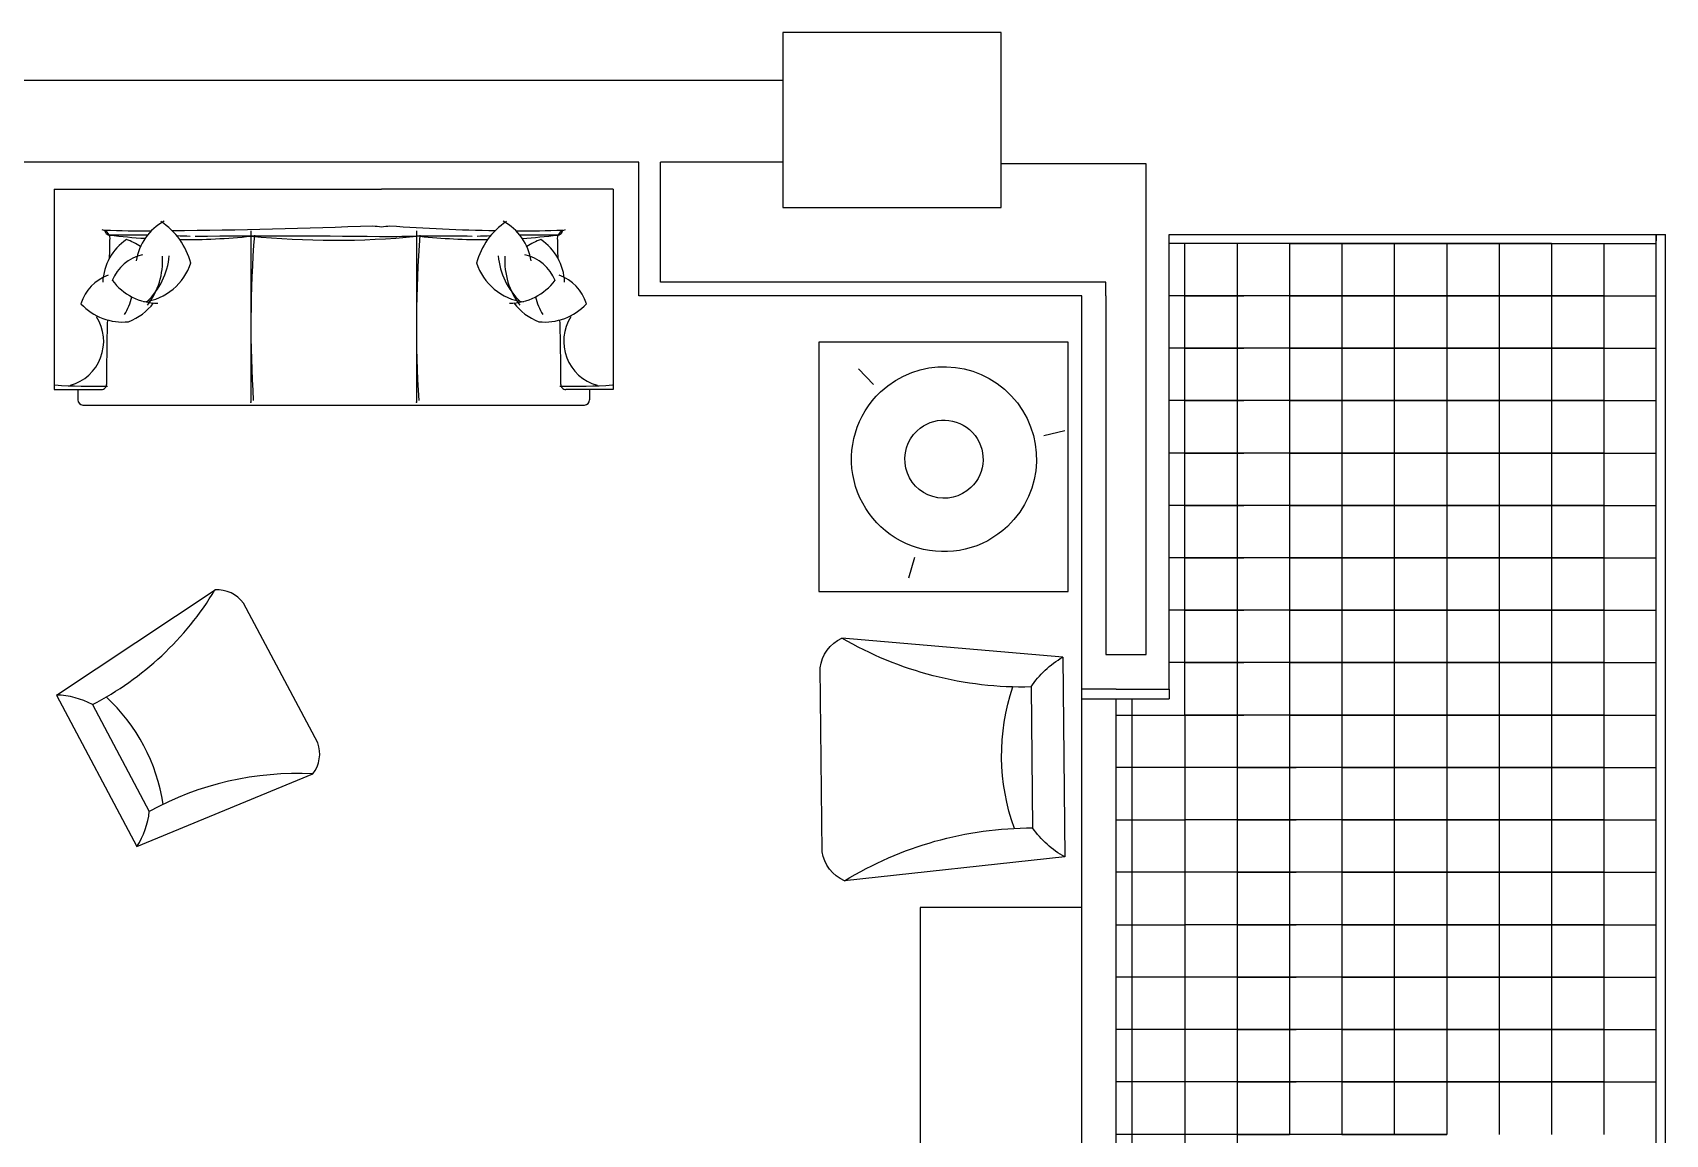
# Model space of a CAD drawing. Header units: millimetres. Extents: x 2377 to 4712, y -254 to 3188.
# Drawn here: x 4056.2 to 4129.5, y 1122.5 to 1172 of the extents above; entities that cross this region are included whole.
import ezdxf

# ---------------------------------------------------------------- set-up
doc = ezdxf.new("R2010")
doc.units = ezdxf.units.MM
doc.set_wipeout_variables(frame=1)
doc.layers.add('Mobiliario', color=254, linetype='Continuous')

# ---------------------------------------------------------------- blocks, each defined once
blk = doc.blocks.new('sl06-3')
blk.add_wipeout([(-1.0966, 0), (-1.0966, -0.7853), (-1.0036, -0.7853), (-1.0036, -0.8265), (-0.9978, -0.8406), (-0.9837, -0.8464), (0.9837, -0.8464), (0.9978, -0.8406), (1.0036, -0.8265), (1.0036, -0.7853), (1.0966, -0.7853), (1.0966, 0)])
for p, q in [((-1.0966, 0), (0.1875, 0)), ((-1.0966, 0), (-1.0966, -0.7853)), ((1.0966, 0), (0.1875, 0)), ((1.0966, 0), (1.0966, -0.7853)), ((-0.3246, -0.1625), (-0.3246, -0.8353)), ((0.3246, -0.1625), (0.3246, -0.8353)), ((-1.0966, -0.7853), (-0.9106, -0.7853)), ((-1.0036, -0.7853), (-1.0036, -0.8265)), ((1.0966, -0.7853), (0.9106, -0.7853)), ((1.0036, -0.7853), (1.0036, -0.8265)), ((-0.9837, -0.8464), (0.9837, -0.8464))]:
    blk.add_line(p, q)
for centre, radius, start, end in [((-0.5614, -0.3148), 0.2162, 118.63652, 171.075), ((-0.8324, -0.361), 0.281, 14.66158, 56.53159), ((0.8324, -0.361), 0.281, 123.46841, 165.33842), ((0.5614, -0.3148), 0.2162, 8.925, 61.36348), ((-0.9115, -0.1941), 0.0345, 350.31757, 84.06189), ((-0.7342, 3.5215), 3.685, 267.45507, 270.28665), ((-0.8779, -0.1598), 0.0199, 180, 270.27282), ((-0.835, -7.4686), 7.2889, 89.18036, 90.33624), ((-0.5824, 2.2686), 2.4661, 263.11888, 266.34131), ((-0.9098, 27.8135), 27.9769, 270.56496, 272.17946), ((-0.835, -7.4686), 7.2889, 87.86106, 88.27024), ((-0.5824, 2.2686), 2.4661, 269.49859, 276.00017), ((-0.2528, -43.6276), 43.4436, 89.36636, 90.38259), ((4.318, -0.5352), 4.6427, 175.6133, 183.63037), ((0.0029, 3.161), 3.361, 264.40858, 275.49189), ((0.3306, 1.1932), 1.3481, 262.48022, 263.90653), ((0.0444, 1.1932), 1.3481, 276.09347, 277.51978), ((0.7788, 7.5377), 7.7012, 265.84509, 268.92239), ((0.4227, -7.1779), 6.994, 89.01484, 91.59854), ((4.9672, -0.5352), 4.6427, 175.6133, 183.63037), ((0.5874, 2.1912), 2.3887, 264.00089, 270.3979), ((0.835, -7.4686), 7.2889, 91.72976, 92.13894), ((0.7342, 3.5215), 3.685, 269.71335, 272.54493), ((0.835, -7.4686), 7.2889, 89.66376, 90.81964), ((0.5874, 2.1912), 2.3887, 273.6594, 276.98462), ((0.9115, -0.1941), 0.0345, 95.93811, 189.68243), ((0.8779, -0.1598), 0.0199, 269.72718, 0), ((-0.6902, -0.3749), 0.2162, 124.63652, 177.075), ((-3.4155, -0.1761), 2.5381, 357.88778, 359.46066), ((-0.9087, -0.4612), 0.281, 57.5154, 70.12624), ((0.9087, -0.4612), 0.281, 109.87376, 122.4846), ((0.6902, -0.3749), 0.2162, 2.925, 55.36348), ((3.4155, -0.1761), 2.5381, 180.53934, 182.11222), ((-0.7126, -0.4211), 0.1685, 102.91983, 157.80666), ((-0.7745, -0.2185), 0.2255, 277.57851, 341.99768), ((-0.9251, -0.2363), 0.281, 313.11053, 354.98055), ((-0.9524, -0.2823), 0.281, 322.07923, 3.94925), ((0.7745, -0.2185), 0.2255, 198.00232, 262.42149), ((0.9251, -0.2363), 0.281, 185.01945, 226.88947), ((0.9524, -0.2823), 0.281, 176.05075, 217.92077), ((0.7126, -0.4211), 0.1685, 22.19334, 77.08017), ((-0.8295, -0.4964), 0.1685, 108.91983, 163.80666), ((-0.6906, -0.225), 0.2216, 216.58499, 270.12951), ((0.6906, -0.225), 0.2216, 269.87049, 323.41501), ((0.8295, -0.4964), 0.1685, 16.19334, 71.08017), ((-1.0627, -0.3498), 0.281, 329.67387, 345.03198), ((-0.8859, -0.3091), 0.2255, 291.17316, 322.62771), ((0.8859, -0.3091), 0.2255, 217.37229, 248.82684), ((1.0627, -0.3498), 0.281, 194.96802, 210.32613), ((-1.0813, -0.5963), 0.1791, 285.63795, 32.29929), ((-0.8281, -0.2991), 0.2216, 222.58499, 276.12951), ((0.8281, -0.2991), 0.2216, 263.87049, 317.41501), ((1.0813, -0.5963), 0.1791, 147.70071, 254.36205), ((6.3981, -0.7225), 7.2889, 178.34931, 180.33624), ((-6.3981, -0.7225), 7.2889, 359.66376, 1.65069), ((-0.9275, 1.8763), 2.6492, 266.40891, 270.85836), ((-0.9106, -0.7653), 0.0199, 270, 0.27282), ((0.9275, 1.8763), 2.6492, 269.14164, 273.59109), ((0.9106, -0.7653), 0.0199, 179.72718, 270), ((-0.9837, -0.8265), 0.0199, 180, 270), ((0.9837, -0.8265), 0.0199, 270, 0)]:
    blk.add_arc(centre, radius, start, end)
for p in [(-0.3246, -0.8353), (0.3246, -0.8353)]:
    blk.add_point(p)
blk = doc.blocks.new('sl06-1')
blk.add_wipeout([(0, -0.3127), (0, 0.3127), (0.6906, 0.3798), (0.7219, 0.361), (0.7398, 0.3422), (0.7501, 0.32), (0.7597, 0.2878), (0.7597, -0.2878), (0.7514, -0.3185), (0.7356, -0.3456), (0.7116, -0.3674), (0.6906, -0.3798)])
at = {"linetype": 'ByBlock'}
for p, q in [((0, 0.3127), (0.6906, 0.3798)), ((0, 0.3127), (0, -0.3127)), ((0.7597, -0.2878), (0.7597, 0.2878)), ((0.1001, 0.2206), (0.1001, -0.2206)), ((0, -0.3127), (0.6906, -0.3798))]:
    blk.add_line(p, q, dxfattribs=at)
for centre, radius, start, end in [((0.1135, 1.3453), 1.1248, 269.3185, 300.8671), ((0.6429, 0.2722), 0.1178, 7.6143, 66.1255), ((-0.1461, 0.0532), 0.2978, 34.1973, 60.6083), ((-0.4779, 0), 0.6726, 340.7839, 19.2161), ((-0.1461, -0.0532), 0.2978, 299.3917, 325.8027), ((0.1135, -1.3453), 1.1248, 59.1329, 90.6815), ((0.6429, -0.2722), 0.1178, 293.8745, 352.3857)]:
    blk.add_arc(centre, radius, start, end, dxfattribs=at)
blk = doc.blocks.new('sl06-0')
at = {"layer": 'Mobiliario'}
for p, q in [((-0.3003, 0.2806, -1.5792), (-0.3003, -0.3175, -1.5792)), ((0.2978, 0.2806, -1.5792), (-0.3003, 0.2806, -1.5792)), ((0.2978, -0.3175, -1.5792), (0.2978, 0.2806, -1.5792)), ((-0.3003, -0.3175, -1.5792), (0.2978, -0.3175, -1.5792))]:
    blk.add_line(p, q, dxfattribs=at)
at = {"layer": 'Mobiliario', "linetype": 'ByBlock'}
for p, q in [((-0.169, 0.179, -1.5792), (-0.2046, 0.2168, -1.5792)), ((0.2395, 0.0568, -1.5792), (0.29, 0.0688, -1.5792)), ((-0.0706, -0.2358, -1.5792), (-0.0854, -0.2856, -1.5792))]:
    blk.add_line(p, q, dxfattribs=at)
at = {"layer": 'Mobiliario', "linetype": 'ByBlock', "extrusion": (0, 0, -1)}
for major_axis, start_param, end_param in [((-0.1568, -0.1568), 1.599693, 4.741285), ((-0.1568, -0.1568), -1.5419, 1.599693), ((-0.0663, -0.0663), 1.599693, 4.741285), ((-0.0663, -0.0663), -1.5419, 1.599693)]:
    blk.add_ellipse((0, 0, -1.5792), major_axis=major_axis, ratio=1, start_param=start_param, end_param=end_param, dxfattribs=at)

msp = doc.modelspace()

# ---------------------------------------------------------------- linework, layer by layer
at = {"transparency": 33554687}
for p, q in [((4099.692, 1171.976), (4089.894, 1171.976)), ((4089.894, 1171.976), (4089.894, 1164.137)), ((4099.692, 1166.096), (4099.692, 1171.976)), ((4089.894, 1169.834), (4051.84, 1169.834)), ((4083.432, 1166.166), (4055.55, 1166.166)), ((4083.432, 1160.16), (4083.432, 1166.166)), ((4084.408, 1160.776), (4084.408, 1166.166)), ((4089.894, 1166.166), (4084.408, 1166.166)), ((4106.195, 1166.096), (4099.692, 1166.096)), ((4099.692, 1164.137), (4099.692, 1166.096)), ((4106.195, 1144.067), (4106.195, 1166.096)), ((4089.894, 1164.137), (4099.692, 1164.137)), ((4107.239, 1162.912), (4129.096, 1162.912)), ((4107.239, 1142.522), (4107.239, 1162.912)), ((4129.096, 1000.251), (4129.096, 1162.912)), ((4129.096, 1162.912), (4129.502, 1162.912)), ((4129.096, 1162.912), (4129.096, 1162.629)), ((4129.502, 1000.251), (4129.502, 1162.912)), ((4112.633, 1162.52), (4107.239, 1162.52)), ((4107.93, 1160.168), (4107.93, 1162.52)), ((4110.282, 1162.52), (4110.282, 1160.168)), ((4114.985, 1162.52), (4112.633, 1162.52)), ((4112.633, 1162.52), (4112.633, 1160.168)), ((4112.633, 1162.52), (4114.985, 1162.52)), ((4117.337, 1162.52), (4114.985, 1162.52)), ((4114.985, 1162.52), (4114.985, 1160.168)), ((4114.985, 1162.52), (4117.337, 1162.52)), ((4119.689, 1162.52), (4117.337, 1162.52)), ((4117.337, 1162.52), (4117.337, 1160.168)), ((4117.337, 1162.52), (4119.689, 1162.52)), ((4122.04, 1162.52), (4119.689, 1162.52)), ((4119.689, 1162.52), (4119.689, 1160.168)), ((4119.689, 1162.52), (4122.04, 1162.52)), ((4124.392, 1162.52), (4122.04, 1162.52)), ((4122.04, 1162.52), (4122.04, 1160.168)), ((4122.04, 1162.52), (4129.096, 1162.52)), ((4124.392, 1162.52), (4124.392, 1160.168)), ((4126.744, 1162.52), (4126.744, 1157.816)), ((4104.399, 1160.776), (4084.408, 1160.776)), ((4104.399, 1160.16), (4104.399, 1160.776)), ((4103.32, 1160.16), (4083.432, 1160.16)), ((4103.32, 1142.522), (4103.32, 1160.16)), ((4104.399, 1160.16), (4104.399, 1144.067)), ((4112.633, 1160.168), (4107.239, 1160.168)), ((4107.93, 1157.816), (4107.93, 1160.168)), ((4114.985, 1160.168), (4107.93, 1160.168)), ((4110.282, 1160.168), (4107.93, 1160.168)), ((4107.93, 1160.168), (4110.282, 1160.168)), ((4110.282, 1160.168), (4110.282, 1157.816)), ((4110.282, 1160.168), (4110.581, 1160.168)), ((4112.633, 1160.168), (4110.282, 1160.168)), ((4114.985, 1160.168), (4112.633, 1160.168)), ((4112.633, 1160.168), (4112.633, 1157.816)), ((4112.633, 1160.168), (4114.985, 1160.168)), ((4112.633, 1160.168), (4112.933, 1160.168)), ((4114.985, 1160.168), (4112.633, 1160.168)), ((4112.633, 1160.168), (4114.985, 1160.168)), ((4114.985, 1160.168), (4112.633, 1160.168)), ((4112.633, 1160.168), (4114.985, 1160.168)), ((4117.337, 1160.168), (4114.985, 1160.168)), ((4114.985, 1160.168), (4114.985, 1157.816)), ((4114.985, 1160.168), (4117.337, 1160.168)), ((4117.337, 1160.168), (4114.985, 1160.168)), ((4114.985, 1160.168), (4117.337, 1160.168)), ((4117.337, 1160.168), (4114.985, 1160.168)), ((4114.985, 1160.168), (4117.337, 1160.168)), ((4117.337, 1160.168), (4114.985, 1160.168)), ((4114.985, 1160.168), (4117.337, 1160.168)), ((4119.689, 1160.168), (4117.337, 1160.168)), ((4117.337, 1160.168), (4117.337, 1157.816)), ((4117.337, 1160.168), (4119.689, 1160.168)), ((4119.689, 1160.168), (4117.337, 1160.168)), ((4117.337, 1160.168), (4119.689, 1160.168)), ((4119.689, 1160.168), (4117.337, 1160.168)), ((4117.337, 1160.168), (4119.689, 1160.168)), ((4119.689, 1160.168), (4117.337, 1160.168)), ((4117.337, 1160.168), (4119.689, 1160.168)), ((4122.04, 1160.168), (4119.689, 1160.168)), ((4119.689, 1160.168), (4119.689, 1157.816)), ((4119.689, 1160.168), (4122.04, 1160.168)), ((4122.04, 1160.168), (4119.689, 1160.168)), ((4119.689, 1160.168), (4122.04, 1160.168)), ((4122.04, 1160.168), (4119.689, 1160.168)), ((4119.689, 1160.168), (4122.04, 1160.168)), ((4122.04, 1160.168), (4119.689, 1160.168)), ((4119.689, 1160.168), (4122.04, 1160.168)), ((4124.392, 1160.168), (4122.04, 1160.168)), ((4122.04, 1160.168), (4122.04, 1157.816)), ((4122.04, 1160.168), (4129.096, 1160.168)), ((4124.392, 1160.168), (4122.04, 1160.168)), ((4122.04, 1160.168), (4124.392, 1160.168)), ((4124.392, 1160.168), (4122.04, 1160.168)), ((4122.04, 1160.168), (4126.744, 1160.168)), ((4124.392, 1160.168), (4122.04, 1160.168)), ((4122.04, 1160.168), (4126.744, 1160.168)), ((4124.392, 1160.168), (4124.392, 1157.816)), ((4126.744, 1160.168), (4124.392, 1160.168)), ((4124.392, 1160.168), (4129.096, 1160.168)), ((4126.744, 1160.168), (4126.744, 1155.465)), ((4112.633, 1157.816), (4107.239, 1157.816)), ((4107.93, 1155.465), (4107.93, 1157.816)), ((4114.985, 1157.816), (4107.93, 1157.816)), ((4110.282, 1157.816), (4107.93, 1157.816)), ((4107.93, 1157.816), (4110.282, 1157.816)), ((4110.282, 1157.816), (4110.282, 1155.465)), ((4110.282, 1157.816), (4110.581, 1157.816)), ((4112.633, 1157.816), (4110.282, 1157.816)), ((4114.985, 1157.816), (4112.633, 1157.816)), ((4112.633, 1157.816), (4112.633, 1155.465)), ((4112.633, 1157.816), (4114.985, 1157.816)), ((4112.633, 1157.816), (4112.933, 1157.816)), ((4114.985, 1157.816), (4112.633, 1157.816)), ((4112.633, 1157.816), (4114.985, 1157.816)), ((4114.985, 1157.816), (4112.633, 1157.816)), ((4112.633, 1157.816), (4114.985, 1157.816)), ((4117.337, 1157.816), (4114.985, 1157.816)), ((4114.985, 1157.816), (4114.985, 1155.465)), ((4114.985, 1157.816), (4117.337, 1157.816)), ((4117.337, 1157.816), (4114.985, 1157.816)), ((4114.985, 1157.816), (4117.337, 1157.816)), ((4117.337, 1157.816), (4114.985, 1157.816)), ((4114.985, 1157.816), (4117.337, 1157.816)), ((4117.337, 1157.816), (4114.985, 1157.816)), ((4114.985, 1157.816), (4117.337, 1157.816)), ((4119.689, 1157.816), (4117.337, 1157.816)), ((4117.337, 1157.816), (4117.337, 1155.465)), ((4117.337, 1157.816), (4119.689, 1157.816)), ((4119.689, 1157.816), (4117.337, 1157.816)), ((4117.337, 1157.816), (4119.689, 1157.816)), ((4119.689, 1157.816), (4117.337, 1157.816)), ((4117.337, 1157.816), (4119.689, 1157.816)), ((4119.689, 1157.816), (4117.337, 1157.816)), ((4117.337, 1157.816), (4119.689, 1157.816)), ((4122.04, 1157.816), (4119.689, 1157.816)), ((4119.689, 1157.816), (4119.689, 1155.465)), ((4119.689, 1157.816), (4122.04, 1157.816)), ((4122.04, 1157.816), (4119.689, 1157.816)), ((4119.689, 1157.816), (4122.04, 1157.816)), ((4122.04, 1157.816), (4119.689, 1157.816)), ((4119.689, 1157.816), (4122.04, 1157.816)), ((4122.04, 1157.816), (4119.689, 1157.816)), ((4119.689, 1157.816), (4122.04, 1157.816)), ((4124.392, 1157.816), (4122.04, 1157.816)), ((4122.04, 1157.816), (4122.04, 1155.465)), ((4122.04, 1157.816), (4129.096, 1157.816)), ((4124.392, 1157.816), (4122.04, 1157.816)), ((4122.04, 1157.816), (4124.392, 1157.816)), ((4124.392, 1157.816), (4122.04, 1157.816)), ((4122.04, 1157.816), (4126.744, 1157.816)), ((4124.392, 1157.816), (4122.04, 1157.816)), ((4122.04, 1157.816), (4126.744, 1157.816)), ((4124.392, 1157.816), (4124.392, 1155.465)), ((4126.744, 1157.816), (4124.392, 1157.816)), ((4124.392, 1157.816), (4129.096, 1157.816)), ((4126.744, 1157.816), (4126.744, 1153.113)), ((4112.633, 1155.465), (4107.239, 1155.465)), ((4107.93, 1153.113), (4107.93, 1155.465)), ((4114.985, 1155.465), (4107.93, 1155.465)), ((4110.282, 1155.465), (4107.93, 1155.465)), ((4107.93, 1155.465), (4110.282, 1155.465)), ((4110.282, 1155.465), (4110.282, 1153.113)), ((4110.282, 1155.465), (4110.581, 1155.465)), ((4112.633, 1155.465), (4110.282, 1155.465)), ((4114.985, 1155.465), (4112.633, 1155.465)), ((4112.633, 1155.465), (4112.633, 1153.113)), ((4112.633, 1155.465), (4114.985, 1155.465)), ((4112.633, 1155.465), (4112.933, 1155.465)), ((4114.985, 1155.465), (4112.633, 1155.465)), ((4112.633, 1155.465), (4114.985, 1155.465)), ((4114.985, 1155.465), (4112.633, 1155.465)), ((4112.633, 1155.465), (4114.985, 1155.465)), ((4117.337, 1155.465), (4114.985, 1155.465)), ((4114.985, 1155.465), (4114.985, 1153.113)), ((4114.985, 1155.465), (4117.337, 1155.465)), ((4117.337, 1155.465), (4114.985, 1155.465)), ((4114.985, 1155.465), (4117.337, 1155.465)), ((4117.337, 1155.465), (4114.985, 1155.465)), ((4114.985, 1155.465), (4117.337, 1155.465)), ((4117.337, 1155.465), (4114.985, 1155.465)), ((4114.985, 1155.465), (4117.337, 1155.465)), ((4119.689, 1155.465), (4117.337, 1155.465)), ((4117.337, 1155.465), (4117.337, 1153.113)), ((4117.337, 1155.465), (4119.689, 1155.465)), ((4119.689, 1155.465), (4117.337, 1155.465)), ((4117.337, 1155.465), (4119.689, 1155.465)), ((4119.689, 1155.465), (4117.337, 1155.465)), ((4117.337, 1155.465), (4119.689, 1155.465)), ((4119.689, 1155.465), (4117.337, 1155.465)), ((4117.337, 1155.465), (4119.689, 1155.465)), ((4122.04, 1155.465), (4119.689, 1155.465)), ((4119.689, 1155.465), (4119.689, 1153.113)), ((4119.689, 1155.465), (4122.04, 1155.465)), ((4122.04, 1155.465), (4119.689, 1155.465)), ((4119.689, 1155.465), (4122.04, 1155.465)), ((4122.04, 1155.465), (4119.689, 1155.465)), ((4119.689, 1155.465), (4122.04, 1155.465)), ((4122.04, 1155.465), (4119.689, 1155.465)), ((4119.689, 1155.465), (4122.04, 1155.465)), ((4124.392, 1155.465), (4122.04, 1155.465)), ((4122.04, 1155.465), (4122.04, 1153.113)), ((4122.04, 1155.465), (4129.096, 1155.465)), ((4124.392, 1155.465), (4122.04, 1155.465)), ((4122.04, 1155.465), (4124.392, 1155.465)), ((4124.392, 1155.465), (4122.04, 1155.465)), ((4122.04, 1155.465), (4126.744, 1155.465)), ((4124.392, 1155.465), (4122.04, 1155.465)), ((4122.04, 1155.465), (4126.744, 1155.465)), ((4124.392, 1155.465), (4124.392, 1153.113)), ((4126.744, 1155.465), (4124.392, 1155.465)), ((4124.392, 1155.465), (4129.096, 1155.465)), ((4126.744, 1155.465), (4126.744, 1150.761)), ((4112.633, 1153.113), (4107.239, 1153.113)), ((4107.93, 1150.761), (4107.93, 1153.113)), ((4114.985, 1153.113), (4107.93, 1153.113)), ((4110.282, 1153.113), (4107.93, 1153.113)), ((4107.93, 1153.113), (4110.282, 1153.113)), ((4110.282, 1153.113), (4110.282, 1150.761)), ((4110.282, 1153.113), (4110.581, 1153.113)), ((4112.633, 1153.113), (4110.282, 1153.113)), ((4114.985, 1153.113), (4112.633, 1153.113)), ((4112.633, 1153.113), (4112.633, 1150.761)), ((4112.633, 1153.113), (4114.985, 1153.113)), ((4112.633, 1153.113), (4112.933, 1153.113)), ((4114.985, 1153.113), (4112.633, 1153.113)), ((4112.633, 1153.113), (4114.985, 1153.113)), ((4114.985, 1153.113), (4112.633, 1153.113)), ((4112.633, 1153.113), (4114.985, 1153.113)), ((4117.337, 1153.113), (4114.985, 1153.113)), ((4114.985, 1153.113), (4114.985, 1150.761)), ((4114.985, 1153.113), (4117.337, 1153.113)), ((4117.337, 1153.113), (4114.985, 1153.113)), ((4114.985, 1153.113), (4117.337, 1153.113)), ((4117.337, 1153.113), (4114.985, 1153.113)), ((4114.985, 1153.113), (4117.337, 1153.113)), ((4117.337, 1153.113), (4114.985, 1153.113)), ((4114.985, 1153.113), (4117.337, 1153.113)), ((4119.689, 1153.113), (4117.337, 1153.113)), ((4117.337, 1153.113), (4117.337, 1150.761)), ((4117.337, 1153.113), (4119.689, 1153.113)), ((4119.689, 1153.113), (4117.337, 1153.113)), ((4117.337, 1153.113), (4119.689, 1153.113)), ((4119.689, 1153.113), (4117.337, 1153.113)), ((4117.337, 1153.113), (4119.689, 1153.113)), ((4119.689, 1153.113), (4117.337, 1153.113)), ((4117.337, 1153.113), (4119.689, 1153.113)), ((4122.04, 1153.113), (4119.689, 1153.113)), ((4119.689, 1153.113), (4119.689, 1150.761)), ((4119.689, 1153.113), (4122.04, 1153.113)), ((4122.04, 1153.113), (4119.689, 1153.113)), ((4119.689, 1153.113), (4122.04, 1153.113)), ((4122.04, 1153.113), (4119.689, 1153.113)), ((4119.689, 1153.113), (4122.04, 1153.113)), ((4122.04, 1153.113), (4119.689, 1153.113)), ((4119.689, 1153.113), (4122.04, 1153.113)), ((4124.392, 1153.113), (4122.04, 1153.113)), ((4122.04, 1153.113), (4122.04, 1150.761)), ((4122.04, 1153.113), (4129.096, 1153.113)), ((4124.392, 1153.113), (4122.04, 1153.113)), ((4122.04, 1153.113), (4124.392, 1153.113)), ((4124.392, 1153.113), (4122.04, 1153.113)), ((4122.04, 1153.113), (4126.744, 1153.113)), ((4124.392, 1153.113), (4122.04, 1153.113)), ((4122.04, 1153.113), (4126.744, 1153.113)), ((4124.392, 1153.113), (4124.392, 1150.761)), ((4126.744, 1153.113), (4124.392, 1153.113)), ((4124.392, 1153.113), (4129.096, 1153.113)), ((4126.744, 1153.113), (4126.744, 1148.409)), ((4112.633, 1150.761), (4107.239, 1150.761)), ((4107.93, 1148.409), (4107.93, 1150.761)), ((4114.985, 1150.761), (4107.93, 1150.761)), ((4110.282, 1150.761), (4107.93, 1150.761)), ((4107.93, 1150.761), (4110.282, 1150.761)), ((4110.282, 1150.761), (4110.282, 1148.409)), ((4110.282, 1150.761), (4110.581, 1150.761)), ((4112.633, 1150.761), (4110.282, 1150.761)), ((4114.985, 1150.761), (4112.633, 1150.761)), ((4112.633, 1150.761), (4112.633, 1148.409)), ((4112.633, 1150.761), (4114.985, 1150.761)), ((4112.633, 1150.761), (4112.933, 1150.761)), ((4114.985, 1150.761), (4112.633, 1150.761)), ((4112.633, 1150.761), (4114.985, 1150.761)), ((4114.985, 1150.761), (4112.633, 1150.761)), ((4112.633, 1150.761), (4114.985, 1150.761)), ((4117.337, 1150.761), (4114.985, 1150.761)), ((4114.985, 1150.761), (4114.985, 1148.409)), ((4114.985, 1150.761), (4117.337, 1150.761)), ((4117.337, 1150.761), (4114.985, 1150.761)), ((4114.985, 1150.761), (4117.337, 1150.761)), ((4117.337, 1150.761), (4114.985, 1150.761)), ((4114.985, 1150.761), (4117.337, 1150.761)), ((4117.337, 1150.761), (4114.985, 1150.761)), ((4114.985, 1150.761), (4117.337, 1150.761)), ((4119.689, 1150.761), (4117.337, 1150.761)), ((4117.337, 1150.761), (4117.337, 1148.409)), ((4117.337, 1150.761), (4119.689, 1150.761)), ((4119.689, 1150.761), (4117.337, 1150.761)), ((4117.337, 1150.761), (4119.689, 1150.761)), ((4119.689, 1150.761), (4117.337, 1150.761)), ((4117.337, 1150.761), (4119.689, 1150.761)), ((4119.689, 1150.761), (4117.337, 1150.761)), ((4117.337, 1150.761), (4119.689, 1150.761)), ((4122.04, 1150.761), (4119.689, 1150.761)), ((4119.689, 1150.761), (4119.689, 1148.409)), ((4119.689, 1150.761), (4122.04, 1150.761)), ((4122.04, 1150.761), (4119.689, 1150.761)), ((4119.689, 1150.761), (4122.04, 1150.761)), ((4122.04, 1150.761), (4119.689, 1150.761)), ((4119.689, 1150.761), (4122.04, 1150.761)), ((4122.04, 1150.761), (4119.689, 1150.761)), ((4119.689, 1150.761), (4122.04, 1150.761)), ((4124.392, 1150.761), (4122.04, 1150.761)), ((4122.04, 1150.761), (4122.04, 1148.409)), ((4122.04, 1150.761), (4129.096, 1150.761)), ((4124.392, 1150.761), (4122.04, 1150.761)), ((4122.04, 1150.761), (4124.392, 1150.761)), ((4124.392, 1150.761), (4122.04, 1150.761)), ((4122.04, 1150.761), (4126.744, 1150.761)), ((4124.392, 1150.761), (4122.04, 1150.761)), ((4122.04, 1150.761), (4126.744, 1150.761)), ((4124.392, 1150.761), (4124.392, 1148.409)), ((4126.744, 1150.761), (4124.392, 1150.761)), ((4124.392, 1150.761), (4129.096, 1150.761)), ((4126.744, 1150.761), (4126.744, 1146.058)), ((4112.633, 1148.409), (4107.239, 1148.409)), ((4107.93, 1146.058), (4107.93, 1148.409)), ((4114.985, 1148.409), (4107.93, 1148.409)), ((4110.282, 1148.409), (4107.93, 1148.409)), ((4107.93, 1148.409), (4110.282, 1148.409)), ((4110.282, 1148.409), (4110.282, 1146.058)), ((4110.282, 1148.409), (4110.581, 1148.409)), ((4112.633, 1148.409), (4110.282, 1148.409)), ((4114.985, 1148.409), (4112.633, 1148.409)), ((4112.633, 1148.409), (4112.633, 1146.058)), ((4112.633, 1148.409), (4114.985, 1148.409)), ((4112.633, 1148.409), (4112.933, 1148.409)), ((4114.985, 1148.409), (4112.633, 1148.409)), ((4112.633, 1148.409), (4114.985, 1148.409)), ((4114.985, 1148.409), (4112.633, 1148.409)), ((4112.633, 1148.409), (4114.985, 1148.409)), ((4117.337, 1148.409), (4114.985, 1148.409)), ((4114.985, 1148.409), (4114.985, 1146.058)), ((4114.985, 1148.409), (4117.337, 1148.409)), ((4117.337, 1148.409), (4114.985, 1148.409)), ((4114.985, 1148.409), (4117.337, 1148.409)), ((4117.337, 1148.409), (4114.985, 1148.409)), ((4114.985, 1148.409), (4117.337, 1148.409)), ((4117.337, 1148.409), (4114.985, 1148.409)), ((4114.985, 1148.409), (4117.337, 1148.409)), ((4119.689, 1148.409), (4117.337, 1148.409)), ((4117.337, 1148.409), (4117.337, 1146.058)), ((4117.337, 1148.409), (4119.689, 1148.409)), ((4119.689, 1148.409), (4117.337, 1148.409)), ((4117.337, 1148.409), (4119.689, 1148.409)), ((4119.689, 1148.409), (4117.337, 1148.409)), ((4117.337, 1148.409), (4119.689, 1148.409)), ((4119.689, 1148.409), (4117.337, 1148.409)), ((4117.337, 1148.409), (4119.689, 1148.409)), ((4122.04, 1148.409), (4119.689, 1148.409)), ((4119.689, 1148.409), (4119.689, 1146.058)), ((4119.689, 1148.409), (4122.04, 1148.409)), ((4122.04, 1148.409), (4119.689, 1148.409)), ((4119.689, 1148.409), (4122.04, 1148.409)), ((4122.04, 1148.409), (4119.689, 1148.409)), ((4119.689, 1148.409), (4122.04, 1148.409)), ((4122.04, 1148.409), (4119.689, 1148.409)), ((4119.689, 1148.409), (4122.04, 1148.409)), ((4124.392, 1148.409), (4122.04, 1148.409)), ((4122.04, 1148.409), (4122.04, 1146.058)), ((4122.04, 1148.409), (4129.096, 1148.409)), ((4124.392, 1148.409), (4122.04, 1148.409)), ((4122.04, 1148.409), (4124.392, 1148.409)), ((4124.392, 1148.409), (4122.04, 1148.409)), ((4122.04, 1148.409), (4126.744, 1148.409)), ((4124.392, 1148.409), (4122.04, 1148.409)), ((4122.04, 1148.409), (4126.744, 1148.409)), ((4124.392, 1148.409), (4124.392, 1146.058)), ((4126.744, 1148.409), (4124.392, 1148.409)), ((4124.392, 1148.409), (4129.096, 1148.409)), ((4126.744, 1148.409), (4126.744, 1143.706)), ((4112.633, 1146.058), (4107.239, 1146.058)), ((4107.93, 1143.706), (4107.93, 1146.058)), ((4114.985, 1146.058), (4107.93, 1146.058)), ((4110.282, 1146.058), (4107.93, 1146.058)), ((4107.93, 1146.058), (4110.282, 1146.058)), ((4110.282, 1146.058), (4110.282, 1143.706)), ((4110.282, 1146.058), (4110.581, 1146.058)), ((4112.633, 1146.058), (4110.282, 1146.058)), ((4114.985, 1146.058), (4112.633, 1146.058)), ((4112.633, 1146.058), (4112.633, 1143.706)), ((4112.633, 1146.058), (4114.985, 1146.058)), ((4112.633, 1146.058), (4112.933, 1146.058)), ((4114.985, 1146.058), (4112.633, 1146.058)), ((4112.633, 1146.058), (4114.985, 1146.058)), ((4114.985, 1146.058), (4112.633, 1146.058)), ((4112.633, 1146.058), (4114.985, 1146.058)), ((4117.337, 1146.058), (4114.985, 1146.058)), ((4114.985, 1146.058), (4114.985, 1143.706)), ((4114.985, 1146.058), (4117.337, 1146.058)), ((4117.337, 1146.058), (4114.985, 1146.058)), ((4114.985, 1146.058), (4117.337, 1146.058)), ((4117.337, 1146.058), (4114.985, 1146.058)), ((4114.985, 1146.058), (4117.337, 1146.058)), ((4117.337, 1146.058), (4114.985, 1146.058)), ((4114.985, 1146.058), (4117.337, 1146.058)), ((4119.689, 1146.058), (4117.337, 1146.058)), ((4117.337, 1146.058), (4117.337, 1143.706)), ((4117.337, 1146.058), (4119.689, 1146.058)), ((4119.689, 1146.058), (4117.337, 1146.058)), ((4117.337, 1146.058), (4119.689, 1146.058)), ((4119.689, 1146.058), (4117.337, 1146.058)), ((4117.337, 1146.058), (4119.689, 1146.058)), ((4119.689, 1146.058), (4117.337, 1146.058)), ((4117.337, 1146.058), (4119.689, 1146.058)), ((4122.04, 1146.058), (4119.689, 1146.058)), ((4119.689, 1146.058), (4119.689, 1143.706)), ((4119.689, 1146.058), (4122.04, 1146.058)), ((4122.04, 1146.058), (4119.689, 1146.058)), ((4119.689, 1146.058), (4122.04, 1146.058)), ((4122.04, 1146.058), (4119.689, 1146.058)), ((4119.689, 1146.058), (4122.04, 1146.058)), ((4122.04, 1146.058), (4119.689, 1146.058)), ((4119.689, 1146.058), (4122.04, 1146.058)), ((4124.392, 1146.058), (4122.04, 1146.058)), ((4122.04, 1146.058), (4122.04, 1143.706)), ((4122.04, 1146.058), (4129.096, 1146.058)), ((4124.392, 1146.058), (4122.04, 1146.058)), ((4122.04, 1146.058), (4124.392, 1146.058)), ((4124.392, 1146.058), (4122.04, 1146.058)), ((4122.04, 1146.058), (4126.744, 1146.058)), ((4124.392, 1146.058), (4122.04, 1146.058)), ((4122.04, 1146.058), (4126.744, 1146.058)), ((4124.392, 1146.058), (4124.392, 1143.706)), ((4126.744, 1146.058), (4124.392, 1146.058)), ((4124.392, 1146.058), (4129.096, 1146.058)), ((4126.744, 1146.058), (4126.744, 1141.354)), ((4104.399, 1144.067), (4106.195, 1144.067)), ((4112.633, 1143.706), (4107.239, 1143.706)), ((4107.93, 1141.354), (4107.93, 1143.706)), ((4114.985, 1143.706), (4107.93, 1143.706)), ((4110.282, 1143.706), (4107.93, 1143.706)), ((4107.93, 1143.706), (4110.282, 1143.706)), ((4110.282, 1143.706), (4110.282, 1141.354)), ((4110.282, 1143.706), (4110.581, 1143.706)), ((4112.633, 1143.706), (4110.282, 1143.706)), ((4114.985, 1143.706), (4112.633, 1143.706)), ((4112.633, 1143.706), (4112.633, 1141.354)), ((4112.633, 1143.706), (4114.985, 1143.706)), ((4112.633, 1143.706), (4112.933, 1143.706)), ((4114.985, 1143.706), (4112.633, 1143.706)), ((4112.633, 1143.706), (4114.985, 1143.706)), ((4114.985, 1143.706), (4112.633, 1143.706)), ((4112.633, 1143.706), (4114.985, 1143.706)), ((4117.337, 1143.706), (4114.985, 1143.706)), ((4114.985, 1143.706), (4114.985, 1141.354)), ((4114.985, 1143.706), (4117.337, 1143.706)), ((4117.337, 1143.706), (4114.985, 1143.706)), ((4114.985, 1143.706), (4117.337, 1143.706)), ((4117.337, 1143.706), (4114.985, 1143.706)), ((4114.985, 1143.706), (4117.337, 1143.706)), ((4117.337, 1143.706), (4114.985, 1143.706)), ((4114.985, 1143.706), (4117.337, 1143.706)), ((4119.689, 1143.706), (4117.337, 1143.706)), ((4117.337, 1143.706), (4117.337, 1141.354)), ((4117.337, 1143.706), (4119.689, 1143.706)), ((4119.689, 1143.706), (4117.337, 1143.706)), ((4117.337, 1143.706), (4119.689, 1143.706)), ((4119.689, 1143.706), (4117.337, 1143.706)), ((4117.337, 1143.706), (4119.689, 1143.706)), ((4119.689, 1143.706), (4117.337, 1143.706)), ((4117.337, 1143.706), (4119.689, 1143.706)), ((4122.04, 1143.706), (4119.689, 1143.706)), ((4119.689, 1143.706), (4119.689, 1141.354)), ((4119.689, 1143.706), (4122.04, 1143.706)), ((4122.04, 1143.706), (4119.689, 1143.706)), ((4119.689, 1143.706), (4122.04, 1143.706)), ((4122.04, 1143.706), (4119.689, 1143.706)), ((4119.689, 1143.706), (4122.04, 1143.706)), ((4122.04, 1143.706), (4119.689, 1143.706)), ((4119.689, 1143.706), (4122.04, 1143.706)), ((4124.392, 1143.706), (4122.04, 1143.706)), ((4122.04, 1143.706), (4122.04, 1141.354)), ((4122.04, 1143.706), (4129.096, 1143.706)), ((4124.392, 1143.706), (4122.04, 1143.706)), ((4122.04, 1143.706), (4124.392, 1143.706)), ((4124.392, 1143.706), (4122.04, 1143.706)), ((4122.04, 1143.706), (4126.744, 1143.706)), ((4124.392, 1143.706), (4122.04, 1143.706)), ((4122.04, 1143.706), (4126.744, 1143.706)), ((4124.392, 1143.706), (4124.392, 1141.354)), ((4126.744, 1143.706), (4124.392, 1143.706)), ((4124.392, 1143.706), (4129.096, 1143.706)), ((4126.744, 1143.706), (4126.744, 1139.003)), ((4104.858, 1142.522), (4103.32, 1142.522)), ((4103.32, 1142.079), (4103.32, 1142.522)), ((4104.858, 1142.522), (4107.239, 1142.522)), ((4107.239, 1142.522), (4107.239, 1142.079)), ((4103.32, 1083.286), (4103.32, 1142.079)), ((4103.32, 1142.079), (4104.858, 1142.079)), ((4104.858, 1083.286), (4104.858, 1142.079)), ((4104.858, 1142.079), (4107.239, 1142.079)), ((4104.858, 1142.079), (4107.239, 1142.079)), ((4105.578, 1139.003), (4105.578, 1142.079)), ((4104.858, 1141.354), (4107.93, 1141.354)), ((4107.93, 1141.354), (4107.93, 1070.802)), ((4114.985, 1141.354), (4107.93, 1141.354)), ((4110.282, 1141.354), (4107.93, 1141.354)), ((4107.93, 1141.354), (4110.282, 1141.354)), ((4110.282, 1141.354), (4110.282, 1082.561)), ((4110.282, 1141.354), (4110.581, 1141.354)), ((4112.633, 1141.354), (4110.282, 1141.354)), ((4112.633, 1141.354), (4112.933, 1141.354)), ((4112.633, 1141.354), (4112.633, 1139.003)), ((4114.985, 1141.354), (4112.633, 1141.354)), ((4112.633, 1141.354), (4114.985, 1141.354)), ((4114.985, 1141.354), (4112.633, 1141.354)), ((4112.633, 1141.354), (4114.985, 1141.354)), ((4117.337, 1141.354), (4114.985, 1141.354)), ((4114.985, 1141.354), (4114.985, 1139.003)), ((4114.985, 1141.354), (4117.337, 1141.354)), ((4117.337, 1141.354), (4114.985, 1141.354)), ((4114.985, 1141.354), (4117.337, 1141.354)), ((4117.337, 1141.354), (4114.985, 1141.354)), ((4114.985, 1141.354), (4117.337, 1141.354)), ((4119.689, 1141.354), (4117.337, 1141.354)), ((4117.337, 1141.354), (4117.337, 1139.003)), ((4117.337, 1141.354), (4119.689, 1141.354)), ((4119.689, 1141.354), (4117.337, 1141.354)), ((4117.337, 1141.354), (4119.689, 1141.354)), ((4119.689, 1141.354), (4117.337, 1141.354)), ((4117.337, 1141.354), (4119.689, 1141.354)), ((4122.04, 1141.354), (4119.689, 1141.354)), ((4119.689, 1141.354), (4119.689, 1139.003)), ((4119.689, 1141.354), (4122.04, 1141.354)), ((4122.04, 1141.354), (4119.689, 1141.354)), ((4119.689, 1141.354), (4122.04, 1141.354)), ((4122.04, 1141.354), (4119.689, 1141.354)), ((4119.689, 1141.354), (4122.04, 1141.354)), ((4124.392, 1141.354), (4122.04, 1141.354)), ((4122.04, 1141.354), (4122.04, 1139.003)), ((4122.04, 1141.354), (4124.392, 1141.354)), ((4124.392, 1141.354), (4122.04, 1141.354)), ((4122.04, 1141.354), (4126.744, 1141.354)), ((4124.392, 1141.354), (4122.04, 1141.354)), ((4122.04, 1141.354), (4126.744, 1141.354)), ((4126.744, 1141.354), (4124.392, 1141.354)), ((4124.392, 1141.354), (4124.392, 1139.003)), ((4124.392, 1141.354), (4129.096, 1141.354)), ((4107.93, 1139.003), (4104.858, 1139.003)), ((4105.578, 1136.651), (4105.578, 1139.003)), ((4114.985, 1139.003), (4107.93, 1139.003)), ((4110.282, 1139.003), (4107.93, 1139.003)), ((4112.633, 1139.003), (4110.282, 1139.003)), ((4110.282, 1139.003), (4112.633, 1139.003)), ((4112.633, 1139.003), (4112.933, 1139.003)), ((4112.633, 1139.003), (4112.633, 1136.651)), ((4114.985, 1139.003), (4112.633, 1139.003)), ((4117.337, 1139.003), (4114.985, 1139.003)), ((4114.985, 1139.003), (4114.985, 1136.651)), ((4114.985, 1139.003), (4117.337, 1139.003)), ((4117.337, 1139.003), (4114.985, 1139.003)), ((4114.985, 1139.003), (4117.337, 1139.003)), ((4119.689, 1139.003), (4117.337, 1139.003)), ((4117.337, 1139.003), (4117.337, 1136.651)), ((4117.337, 1139.003), (4119.689, 1139.003)), ((4119.689, 1139.003), (4117.337, 1139.003)), ((4117.337, 1139.003), (4119.689, 1139.003)), ((4122.04, 1139.003), (4119.689, 1139.003)), ((4119.689, 1139.003), (4119.689, 1136.651)), ((4119.689, 1139.003), (4122.04, 1139.003)), ((4122.04, 1139.003), (4119.689, 1139.003)), ((4119.689, 1139.003), (4122.04, 1139.003)), ((4124.392, 1139.003), (4122.04, 1139.003)), ((4122.04, 1139.003), (4122.04, 1136.651)), ((4122.04, 1139.003), (4124.392, 1139.003)), ((4124.392, 1139.003), (4122.04, 1139.003)), ((4122.04, 1139.003), (4124.392, 1139.003)), ((4126.744, 1139.003), (4124.392, 1139.003)), ((4124.392, 1139.003), (4124.392, 1136.651)), ((4124.392, 1139.003), (4129.096, 1139.003)), ((4126.744, 1139.003), (4124.392, 1139.003)), ((4124.392, 1139.003), (4129.096, 1139.003)), ((4126.744, 1139.003), (4126.744, 1136.651)), ((4104.858, 1136.651), (4107.93, 1136.651)), ((4105.578, 1134.299), (4105.578, 1136.651)), ((4114.985, 1136.651), (4107.93, 1136.651)), ((4114.985, 1136.651), (4107.93, 1136.651)), ((4110.282, 1136.651), (4107.93, 1136.651)), ((4112.633, 1136.651), (4110.282, 1136.651)), ((4110.282, 1136.651), (4112.633, 1136.651)), ((4112.633, 1136.651), (4112.933, 1136.651)), ((4112.633, 1136.651), (4112.633, 1134.299)), ((4112.633, 1136.651), (4112.933, 1136.651)), ((4114.985, 1136.651), (4112.633, 1136.651)), ((4117.337, 1136.651), (4114.985, 1136.651)), ((4114.985, 1136.651), (4114.985, 1134.299)), ((4114.985, 1136.651), (4117.337, 1136.651)), ((4117.337, 1136.651), (4114.985, 1136.651)), ((4114.985, 1136.651), (4117.337, 1136.651)), ((4117.337, 1136.651), (4114.985, 1136.651)), ((4114.985, 1136.651), (4117.337, 1136.651)), ((4119.689, 1136.651), (4117.337, 1136.651)), ((4117.337, 1136.651), (4117.337, 1134.299)), ((4117.337, 1136.651), (4119.689, 1136.651)), ((4119.689, 1136.651), (4117.337, 1136.651)), ((4117.337, 1136.651), (4119.689, 1136.651)), ((4119.689, 1136.651), (4117.337, 1136.651)), ((4117.337, 1136.651), (4119.689, 1136.651)), ((4122.04, 1136.651), (4119.689, 1136.651)), ((4119.689, 1136.651), (4119.689, 1134.299)), ((4119.689, 1136.651), (4122.04, 1136.651)), ((4122.04, 1136.651), (4119.689, 1136.651)), ((4119.689, 1136.651), (4122.04, 1136.651)), ((4122.04, 1136.651), (4119.689, 1136.651)), ((4119.689, 1136.651), (4122.04, 1136.651)), ((4124.392, 1136.651), (4122.04, 1136.651)), ((4122.04, 1136.651), (4122.04, 1134.299)), ((4122.04, 1136.651), (4124.392, 1136.651)), ((4124.392, 1136.651), (4122.04, 1136.651)), ((4122.04, 1136.651), (4124.392, 1136.651)), ((4124.392, 1136.651), (4122.04, 1136.651)), ((4122.04, 1136.651), (4124.392, 1136.651)), ((4126.744, 1136.651), (4124.392, 1136.651)), ((4124.392, 1136.651), (4124.392, 1134.299)), ((4124.392, 1136.651), (4129.096, 1136.651)), ((4126.744, 1136.651), (4124.392, 1136.651)), ((4124.392, 1136.651), (4129.096, 1136.651)), ((4126.744, 1136.651), (4124.392, 1136.651)), ((4124.392, 1136.651), (4129.096, 1136.651)), ((4126.744, 1136.651), (4126.744, 1134.299)), ((4107.93, 1134.299), (4104.858, 1134.299)), ((4105.578, 1131.947), (4105.578, 1134.299)), ((4114.985, 1134.299), (4107.93, 1134.299)), ((4110.282, 1134.299), (4107.93, 1134.299)), ((4112.633, 1134.299), (4110.282, 1134.299)), ((4110.282, 1134.299), (4112.633, 1134.299)), ((4112.633, 1134.299), (4112.933, 1134.299)), ((4112.633, 1134.299), (4112.633, 1131.947)), ((4114.985, 1134.299), (4112.633, 1134.299)), ((4117.337, 1134.299), (4114.985, 1134.299)), ((4114.985, 1134.299), (4114.985, 1131.947)), ((4114.985, 1134.299), (4117.337, 1134.299)), ((4117.337, 1134.299), (4114.985, 1134.299)), ((4114.985, 1134.299), (4117.337, 1134.299)), ((4119.689, 1134.299), (4117.337, 1134.299)), ((4117.337, 1134.299), (4117.337, 1131.947)), ((4117.337, 1134.299), (4119.689, 1134.299)), ((4119.689, 1134.299), (4117.337, 1134.299)), ((4117.337, 1134.299), (4119.689, 1134.299)), ((4122.04, 1134.299), (4119.689, 1134.299)), ((4119.689, 1134.299), (4119.689, 1131.947)), ((4119.689, 1134.299), (4122.04, 1134.299)), ((4122.04, 1134.299), (4119.689, 1134.299)), ((4119.689, 1134.299), (4122.04, 1134.299)), ((4124.392, 1134.299), (4122.04, 1134.299)), ((4122.04, 1134.299), (4122.04, 1131.947)), ((4122.04, 1134.299), (4124.392, 1134.299)), ((4124.392, 1134.299), (4122.04, 1134.299)), ((4122.04, 1134.299), (4124.392, 1134.299)), ((4126.744, 1134.299), (4124.392, 1134.299)), ((4124.392, 1134.299), (4124.392, 1131.947)), ((4124.392, 1134.299), (4129.096, 1134.299)), ((4126.744, 1134.299), (4124.392, 1134.299)), ((4124.392, 1134.299), (4129.096, 1134.299)), ((4126.744, 1134.299), (4126.744, 1131.947)), ((4104.858, 1131.947), (4107.93, 1131.947)), ((4105.578, 1129.596), (4105.578, 1131.947)), ((4114.985, 1131.947), (4107.93, 1131.947)), ((4114.985, 1131.947), (4107.93, 1131.947)), ((4110.282, 1131.947), (4107.93, 1131.947)), ((4112.633, 1131.947), (4110.282, 1131.947)), ((4110.282, 1131.947), (4112.633, 1131.947)), ((4112.633, 1131.947), (4112.933, 1131.947)), ((4112.633, 1131.947), (4112.633, 1129.596)), ((4112.633, 1131.947), (4112.933, 1131.947)), ((4114.985, 1131.947), (4112.633, 1131.947)), ((4117.337, 1131.947), (4114.985, 1131.947)), ((4114.985, 1131.947), (4114.985, 1129.596)), ((4114.985, 1131.947), (4117.337, 1131.947)), ((4117.337, 1131.947), (4114.985, 1131.947)), ((4114.985, 1131.947), (4117.337, 1131.947)), ((4117.337, 1131.947), (4114.985, 1131.947)), ((4114.985, 1131.947), (4117.337, 1131.947)), ((4119.689, 1131.947), (4117.337, 1131.947)), ((4117.337, 1131.947), (4117.337, 1129.596)), ((4117.337, 1131.947), (4119.689, 1131.947)), ((4119.689, 1131.947), (4117.337, 1131.947)), ((4117.337, 1131.947), (4119.689, 1131.947)), ((4119.689, 1131.947), (4117.337, 1131.947)), ((4117.337, 1131.947), (4119.689, 1131.947)), ((4122.04, 1131.947), (4119.689, 1131.947)), ((4119.689, 1131.947), (4119.689, 1129.596)), ((4119.689, 1131.947), (4122.04, 1131.947)), ((4122.04, 1131.947), (4119.689, 1131.947)), ((4119.689, 1131.947), (4122.04, 1131.947)), ((4122.04, 1131.947), (4119.689, 1131.947)), ((4119.689, 1131.947), (4122.04, 1131.947)), ((4124.392, 1131.947), (4122.04, 1131.947)), ((4122.04, 1131.947), (4122.04, 1129.596)), ((4122.04, 1131.947), (4124.392, 1131.947)), ((4124.392, 1131.947), (4122.04, 1131.947)), ((4122.04, 1131.947), (4124.392, 1131.947)), ((4124.392, 1131.947), (4122.04, 1131.947)), ((4122.04, 1131.947), (4124.392, 1131.947)), ((4126.744, 1131.947), (4124.392, 1131.947)), ((4124.392, 1131.947), (4124.392, 1129.596)), ((4124.392, 1131.947), (4129.096, 1131.947)), ((4126.744, 1131.947), (4124.392, 1131.947)), ((4124.392, 1131.947), (4129.096, 1131.947)), ((4126.744, 1131.947), (4124.392, 1131.947)), ((4124.392, 1131.947), (4129.096, 1131.947)), ((4126.744, 1131.947), (4126.744, 1129.596)), ((4107.93, 1129.596), (4104.858, 1129.596)), ((4105.578, 1127.244), (4105.578, 1129.596)), ((4114.985, 1129.596), (4107.93, 1129.596)), ((4110.282, 1129.596), (4107.93, 1129.596)), ((4112.633, 1129.596), (4110.282, 1129.596)), ((4110.282, 1129.596), (4112.633, 1129.596)), ((4112.633, 1129.596), (4112.933, 1129.596)), ((4112.633, 1129.596), (4112.633, 1127.244)), ((4114.985, 1129.596), (4112.633, 1129.596)), ((4117.337, 1129.596), (4114.985, 1129.596)), ((4114.985, 1129.596), (4114.985, 1127.244)), ((4114.985, 1129.596), (4117.337, 1129.596)), ((4117.337, 1129.596), (4114.985, 1129.596)), ((4114.985, 1129.596), (4117.337, 1129.596)), ((4119.689, 1129.596), (4117.337, 1129.596)), ((4117.337, 1129.596), (4117.337, 1127.244)), ((4117.337, 1129.596), (4119.689, 1129.596)), ((4119.689, 1129.596), (4117.337, 1129.596)), ((4117.337, 1129.596), (4119.689, 1129.596)), ((4122.04, 1129.596), (4119.689, 1129.596)), ((4119.689, 1129.596), (4119.689, 1127.244)), ((4119.689, 1129.596), (4122.04, 1129.596)), ((4122.04, 1129.596), (4119.689, 1129.596)), ((4119.689, 1129.596), (4122.04, 1129.596)), ((4124.392, 1129.596), (4122.04, 1129.596)), ((4122.04, 1129.596), (4122.04, 1127.244)), ((4122.04, 1129.596), (4124.392, 1129.596)), ((4124.392, 1129.596), (4122.04, 1129.596)), ((4122.04, 1129.596), (4124.392, 1129.596)), ((4126.744, 1129.596), (4124.392, 1129.596)), ((4124.392, 1129.596), (4124.392, 1127.244)), ((4124.392, 1129.596), (4129.096, 1129.596)), ((4126.744, 1129.596), (4124.392, 1129.596)), ((4124.392, 1129.596), (4129.096, 1129.596)), ((4126.744, 1129.596), (4126.744, 1127.244)), ((4107.93, 1127.244), (4104.858, 1127.244)), ((4105.578, 1124.892), (4105.578, 1127.244)), ((4114.985, 1127.244), (4107.93, 1127.244)), ((4110.282, 1127.244), (4107.93, 1127.244)), ((4112.633, 1127.244), (4110.282, 1127.244)), ((4110.282, 1127.244), (4112.633, 1127.244)), ((4112.633, 1127.244), (4112.933, 1127.244)), ((4112.633, 1127.244), (4112.633, 1124.892)), ((4114.985, 1127.244), (4112.633, 1127.244)), ((4117.337, 1127.244), (4114.985, 1127.244)), ((4114.985, 1127.244), (4114.985, 1124.892)), ((4114.985, 1127.244), (4117.337, 1127.244)), ((4117.337, 1127.244), (4114.985, 1127.244)), ((4114.985, 1127.244), (4117.337, 1127.244)), ((4119.689, 1127.244), (4117.337, 1127.244)), ((4117.337, 1127.244), (4117.337, 1124.892)), ((4117.337, 1127.244), (4119.689, 1127.244)), ((4119.689, 1127.244), (4117.337, 1127.244)), ((4117.337, 1127.244), (4119.689, 1127.244)), ((4122.04, 1127.244), (4119.689, 1127.244)), ((4119.689, 1127.244), (4119.689, 1124.892)), ((4119.689, 1127.244), (4122.04, 1127.244)), ((4122.04, 1127.244), (4119.689, 1127.244)), ((4119.689, 1127.244), (4122.04, 1127.244)), ((4124.392, 1127.244), (4122.04, 1127.244)), ((4122.04, 1127.244), (4122.04, 1124.892)), ((4122.04, 1127.244), (4124.392, 1127.244)), ((4124.392, 1127.244), (4122.04, 1127.244)), ((4122.04, 1127.244), (4124.392, 1127.244)), ((4126.744, 1127.244), (4124.392, 1127.244)), ((4124.392, 1127.244), (4124.392, 1124.892)), ((4124.392, 1127.244), (4129.096, 1127.244)), ((4126.744, 1127.244), (4124.392, 1127.244)), ((4124.392, 1127.244), (4129.096, 1127.244)), ((4126.744, 1127.244), (4126.744, 1124.892)), ((4107.93, 1124.892), (4104.858, 1124.892)), ((4105.578, 1122.54), (4105.578, 1124.892)), ((4114.985, 1124.892), (4107.93, 1124.892)), ((4110.282, 1124.892), (4107.93, 1124.892)), ((4112.633, 1124.892), (4110.282, 1124.892)), ((4110.282, 1124.892), (4112.633, 1124.892)), ((4112.633, 1124.892), (4112.933, 1124.892)), ((4112.633, 1124.892), (4112.633, 1122.54)), ((4114.985, 1124.892), (4112.633, 1124.892)), ((4117.337, 1124.892), (4114.985, 1124.892)), ((4114.985, 1124.892), (4114.985, 1122.54)), ((4114.985, 1124.892), (4117.337, 1124.892)), ((4117.337, 1124.892), (4114.985, 1124.892)), ((4114.985, 1124.892), (4117.337, 1124.892)), ((4119.689, 1124.892), (4117.337, 1124.892)), ((4117.337, 1124.892), (4117.337, 1122.54)), ((4117.337, 1124.892), (4119.689, 1124.892)), ((4119.689, 1124.892), (4117.337, 1124.892)), ((4117.337, 1124.892), (4119.689, 1124.892)), ((4122.04, 1124.892), (4119.689, 1124.892)), ((4119.689, 1124.892), (4119.689, 1122.54)), ((4119.689, 1124.892), (4122.04, 1124.892)), ((4122.04, 1124.892), (4119.689, 1124.892)), ((4119.689, 1124.892), (4122.04, 1124.892)), ((4124.392, 1124.892), (4122.04, 1124.892)), ((4122.04, 1124.892), (4122.04, 1122.54)), ((4122.04, 1124.892), (4124.392, 1124.892)), ((4124.392, 1124.892), (4122.04, 1124.892)), ((4122.04, 1124.892), (4124.392, 1124.892)), ((4126.744, 1124.892), (4124.392, 1124.892)), ((4124.392, 1124.892), (4124.392, 1122.54)), ((4124.392, 1124.892), (4129.096, 1124.892)), ((4126.744, 1124.892), (4124.392, 1124.892)), ((4124.392, 1124.892), (4129.096, 1124.892)), ((4126.744, 1124.892), (4126.744, 1122.54)), ((4107.93, 1122.54), (4104.858, 1122.54)), ((4105.578, 1120.189), (4105.578, 1122.54)), ((4110.282, 1122.54), (4107.93, 1122.54)), ((4112.633, 1122.54), (4110.282, 1122.54)), ((4110.282, 1122.54), (4112.633, 1122.54)), ((4114.985, 1122.54), (4112.633, 1122.54)), ((4117.337, 1122.54), (4114.985, 1122.54)), ((4114.985, 1122.54), (4117.337, 1122.54)), ((4119.689, 1122.54), (4117.337, 1122.54)), ((4117.337, 1122.54), (4119.689, 1122.54))]:
    msp.add_line(p, q, dxfattribs=at)
at = {"layer": 'Mobiliario', "transparency": 33554687}
for p, q in [((4103.32, 1132.719), (4096.06, 1132.719)), ((4096.06, 1132.719), (4096.06, 1115.207))]:
    msp.add_line(p, q, dxfattribs=at)

# ---------------------------------------------------------------- block references
for name, p, xscale, yscale, zscale in [('sl06-3', (4069.738, 1164.949), 11.44032489894461, 11.44032489894461, 11.44032489894461), ('sl06-0', (4097.128, 1152.836, 88.658), 18.71420238300677, 18.71420238300677, 18.71420238300677)]:
    msp.add_blockref(name, p, dxfattribs=dict(at, xscale=xscale, yscale=yscale, zscale=zscale))
at = {"layer": 'Mobiliario', "transparency": 33554687, "xscale": -14.33251596267453, "yscale": 14.33251596267452, "zscale": 14.33251596267452, "rotation": 0.6292840231421692}
msp.add_blockref('sl06-1', (4102.505, 1139.469, 59.106), dxfattribs=at)

# ---------------------------------------------------------------- wipeouts: each hides what was drawn before it
at = {"transparency": 33554687}
msp.add_wipeout([(4078.563, 1151.977), (4078.563, 1146.17), (4069.852, 1146.17), (4069.852, 1151.977)], dxfattribs=at).dxf.layer = 'Mobiliario'

# ---------------------------------------------------------------- next in the draw order: block references
at = {"layer": 'Mobiliario', "transparency": 33554687, "xscale": 12.30827297910845, "yscale": 12.30827297910845, "zscale": 12.30827297910845, "rotation": 27.99617289853153}
msp.add_blockref('sl06-1', (4059.101, 1138.853), dxfattribs=at)

doc.saveas('drawing.dxf')
